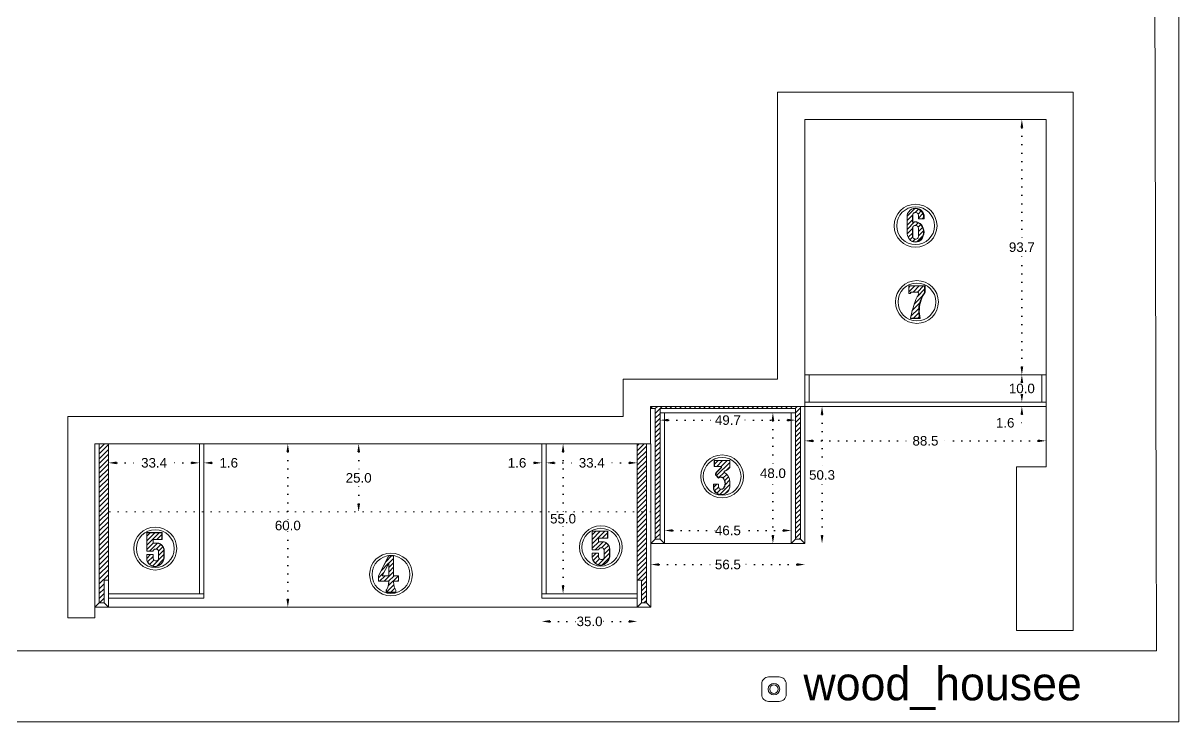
# Model space of a CAD drawing. Header units: inches. Extents: x 168 to 5693, y 62 to 1947.
# Drawn here: x 2424.9 to 2849, y 243.8 to 500.2 of the extents above; entities that cross this region are included whole.
import ezdxf

# ---------------------------------------------------------------- set-up
doc = ezdxf.new("R2010")
doc.units = ezdxf.units.IN
doc.header["$MEASUREMENT"] = 0
doc.linetypes.add('ACAD_ISO07W100', pattern=[3, 0, -3])
doc.styles.get("Standard").update_dxf_attribs({"font": 'arial.ttf'})
doc.dimstyles.get("Standard").update_dxf_attribs({"dimtxt": 3.5, "dimasz": 3, "dimexe": 0.18, "dimexo": 0.0625, "dimgap": 0.09, "dimtad": 0, "dimtih": 1, "dimtoh": 1, "dimdec": 1, "dimzin": 0, "dimdsep": 46, "dimtxsty": 'Standard', "dimcen": 0.09, "dimse1": 1, "dimse2": 1, "dimadec": 0, "dimazin": 0, "dimtfac": 1, "dimtdec": 1, "dimtofl": 0, "dimtmove": 0, "dimatfit": 3, "dimfxl": 1, "dimtolj": 1, "dimtzin": 0, "dimarcsym": 0})

# ---------------------------------------------------------------- blocks, each defined once
blk = doc.blocks.new('*D133')
at = {"color": 0, "linetype": 'ACAD_ISO07W100', "lineweight": -2, "transparency": 16777216}
for p, q in [((2700, 354.21), (2700, 336.88)), ((2700, 312.21), (2700, 333.12))]:
    blk.add_line(p, q, dxfattribs=at)
at = {"color": 0, "transparency": 16777216}
for points in [[(2699.5, 354.21), (2700.5, 354.21), (2700, 357.21)], [(2699.5, 312.21), (2700.5, 312.21), (2700, 309.21)]]:
    blk.add_solid(points, dxfattribs=at)
at = {"layer": 'Defpoints', "color": 0, "transparency": 16777216}
for p in [(2700, 357.21), (2710.13, 357.21), (2710.13, 309.21)]:
    blk.add_point(p, dxfattribs=at)
at = {"color": 0, "lineweight": 20, "transparency": 16777216, "insert": (2700, 335), "char_height": 3.5, "attachment_point": 5}
blk.add_mtext('\\A1;48.0', dxfattribs=at)
blk = doc.blocks.new('*D134')
at = {"color": 0, "linetype": 'ACAD_ISO07W100', "lineweight": -2, "transparency": 16777216}
for p, q in [((2718.03, 356.51), (2718.03, 336.24)), ((2718.03, 312.21), (2718.03, 332.48))]:
    blk.add_line(p, q, dxfattribs=at)
at = {"color": 0, "transparency": 16777216}
for points in [[(2717.53, 356.51), (2718.53, 356.51), (2718.03, 359.51)], [(2717.53, 312.21), (2718.53, 312.21), (2718.03, 309.21)]]:
    blk.add_solid(points, dxfattribs=at)
at = {"layer": 'Defpoints', "color": 0, "transparency": 16777216}
for p in [(2711.73, 359.51), (2711.73, 309.21), (2718.03, 309.21)]:
    blk.add_point(p, dxfattribs=at)
at = {"color": 0, "lineweight": 20, "transparency": 16777216, "insert": (2718.03, 334.36), "char_height": 3.5, "attachment_point": 5}
blk.add_mtext('\\A1;50.3', dxfattribs=at)
blk = doc.blocks.new('*D135')
at = {"color": 0, "linetype": 'ACAD_ISO07W100', "lineweight": -2, "transparency": 16777216}
for p, q in [((2619.83, 338.82), (2628.91, 338.82)), ((2647.23, 338.82), (2638.16, 338.82))]:
    blk.add_line(p, q, dxfattribs=at)
at = {"color": 0, "transparency": 16777216}
for points in [[(2619.83, 339.32), (2619.83, 338.32), (2616.83, 338.82)], [(2647.23, 339.32), (2647.23, 338.32), (2650.23, 338.82)]]:
    blk.add_solid(points, dxfattribs=at)
at = {"layer": 'Defpoints', "color": 0, "transparency": 16777216}
for p in [(2616.83, 345.81), (2650.23, 345.81), (2650.23, 338.82)]:
    blk.add_point(p, dxfattribs=at)
at = {"color": 0, "lineweight": 20, "transparency": 16777216, "insert": (2633.53, 338.82), "char_height": 3.5, "attachment_point": 5}
blk.add_mtext('\\A1;33.4', dxfattribs=at)
blk = doc.blocks.new('*D136')
at = {"color": 0, "linetype": 'ACAD_ISO07W100', "lineweight": -2, "transparency": 16777216}
for p, q in [((2612.23, 338.82), (2609.23, 338.82)), ((2619.83, 338.82), (2622.83, 338.82))]:
    blk.add_line(p, q, dxfattribs=at)
at = {"color": 0, "transparency": 16777216}
for points in [[(2612.23, 339.32), (2612.23, 338.32), (2615.23, 338.82)], [(2619.83, 339.32), (2619.83, 338.32), (2616.83, 338.82)]]:
    blk.add_solid(points, dxfattribs=at)
at = {"layer": 'Defpoints', "color": 0, "transparency": 16777216}
for p in [(2615.23, 345.81), (2616.83, 345.81), (2615.23, 338.82)]:
    blk.add_point(p, dxfattribs=at)
at = {"color": 0, "lineweight": 20, "transparency": 16777216, "insert": (2606.12, 338.82), "char_height": 3.5, "attachment_point": 5}
blk.add_mtext('\\A1;1.6', dxfattribs=at)
blk = doc.blocks.new('*D137')
at = {"color": 0, "linetype": 'ACAD_ISO07W100', "lineweight": -2, "transparency": 16777216}
for p, q in [((2618.23, 280.63), (2628.11, 280.63)), ((2647.23, 280.63), (2637.36, 280.63))]:
    blk.add_line(p, q, dxfattribs=at)
at = {"color": 0, "transparency": 16777216}
for points in [[(2618.23, 281.13), (2618.23, 280.13), (2615.23, 280.63)], [(2647.23, 281.13), (2647.23, 280.13), (2650.23, 280.63)]]:
    blk.add_solid(points, dxfattribs=at)
at = {"layer": 'Defpoints', "color": 0, "transparency": 16777216}
for p in [(2615.23, 289.21), (2650.23, 289.21), (2650.23, 280.63)]:
    blk.add_point(p, dxfattribs=at)
at = {"color": 0, "lineweight": 20, "transparency": 16777216, "insert": (2632.73, 280.63), "char_height": 3.5, "attachment_point": 5}
blk.add_mtext('\\A1;35.0', dxfattribs=at)
blk = doc.blocks.new('*D138')
at = {"color": 0, "linetype": 'ACAD_ISO07W100', "lineweight": -2, "transparency": 16777216}
for p, q in [((2459.23, 338.82), (2468.31, 338.82)), ((2486.63, 338.82), (2477.56, 338.82))]:
    blk.add_line(p, q, dxfattribs=at)
at = {"color": 0, "transparency": 16777216}
for points in [[(2459.23, 339.32), (2459.23, 338.32), (2456.23, 338.82)], [(2486.63, 339.32), (2486.63, 338.32), (2489.63, 338.82)]]:
    blk.add_solid(points, dxfattribs=at)
at = {"layer": 'Defpoints', "color": 0, "transparency": 16777216}
for p in [(2456.23, 345.81), (2489.63, 345.81), (2489.63, 338.82)]:
    blk.add_point(p, dxfattribs=at)
at = {"color": 0, "lineweight": 20, "transparency": 16777216, "insert": (2472.93, 338.82), "char_height": 3.5, "attachment_point": 5}
blk.add_mtext('\\A1;33.4', dxfattribs=at)
blk = doc.blocks.new('*D139')
at = {"color": 0, "linetype": 'ACAD_ISO07W100', "lineweight": -2, "transparency": 16777216}
for p, q in [((2486.63, 338.82), (2483.63, 338.82)), ((2494.23, 338.82), (2497.23, 338.82))]:
    blk.add_line(p, q, dxfattribs=at)
at = {"color": 0, "transparency": 16777216}
for points in [[(2486.63, 339.32), (2486.63, 338.32), (2489.63, 338.82)], [(2494.23, 339.32), (2494.23, 338.32), (2491.23, 338.82)]]:
    blk.add_solid(points, dxfattribs=at)
at = {"layer": 'Defpoints', "color": 0, "transparency": 16777216}
for p in [(2489.63, 345.81), (2491.23, 345.81), (2491.23, 338.82)]:
    blk.add_point(p, dxfattribs=at)
at = {"color": 0, "lineweight": 20, "transparency": 16777216, "insert": (2500.34, 338.82), "char_height": 3.5, "attachment_point": 5}
blk.add_mtext('\\A1;1.6', dxfattribs=at)
blk = doc.blocks.new('*D140')
at = {"color": 0, "linetype": 'ACAD_ISO07W100', "lineweight": -2, "transparency": 16777216}
for p, q in [((2623, 342.81), (2623, 320.19)), ((2623, 293.81), (2623, 316.44))]:
    blk.add_line(p, q, dxfattribs=at)
at = {"color": 0, "transparency": 16777216}
for points in [[(2622.5, 342.81), (2623.5, 342.81), (2623, 345.81)], [(2622.5, 293.81), (2623.5, 293.81), (2623, 290.81)]]:
    blk.add_solid(points, dxfattribs=at)
at = {"layer": 'Defpoints', "color": 0, "transparency": 16777216}
for p in [(2615.23, 345.81), (2623, 345.81), (2615.23, 290.81)]:
    blk.add_point(p, dxfattribs=at)
at = {"color": 0, "lineweight": 20, "transparency": 16777216, "insert": (2623, 318.31), "char_height": 3.5, "attachment_point": 5}
blk.add_mtext('\\A1;55.0', dxfattribs=at)
blk = doc.blocks.new('*D141')
at = {"color": 0, "linetype": 'ACAD_ISO07W100', "lineweight": -2, "transparency": 16777216}
for p, q in [((2791.35, 461.81), (2791.35, 419.84)), ((2791.35, 374.11), (2791.35, 416.08))]:
    blk.add_line(p, q, dxfattribs=at)
at = {"color": 0, "transparency": 16777216}
for points in [[(2790.85, 461.81), (2791.85, 461.81), (2791.35, 464.81)], [(2790.85, 374.11), (2791.85, 374.11), (2791.35, 371.11)]]:
    blk.add_solid(points, dxfattribs=at)
at = {"layer": 'Defpoints', "color": 0, "transparency": 16777216}
for p in [(2800.23, 464.81), (2791.35, 371.11), (2800.23, 371.11)]:
    blk.add_point(p, dxfattribs=at)
at = {"color": 0, "lineweight": 20, "transparency": 16777216, "insert": (2791.35, 417.96), "char_height": 3.5, "attachment_point": 5}
blk.add_mtext('\\A1;93.7', dxfattribs=at)
blk = doc.blocks.new('*D142')
at = {"color": 0, "linetype": 'ACAD_ISO07W100', "lineweight": -2, "transparency": 16777216}
for p, q in [((2791.35, 368.11), (2791.35, 367.99)), ((2791.35, 364.11), (2791.35, 364.24))]:
    blk.add_line(p, q, dxfattribs=at)
at = {"color": 0, "transparency": 16777216}
for points in [[(2790.85, 368.11), (2791.85, 368.11), (2791.35, 371.11)], [(2790.85, 364.11), (2791.85, 364.11), (2791.35, 361.11)]]:
    blk.add_solid(points, dxfattribs=at)
at = {"layer": 'Defpoints', "color": 0, "transparency": 16777216}
for p in [(2800.23, 371.11), (2791.35, 361.11), (2800.23, 361.11)]:
    blk.add_point(p, dxfattribs=at)
at = {"color": 0, "lineweight": 20, "transparency": 16777216, "insert": (2791.35, 366.11), "char_height": 3.5, "attachment_point": 5}
blk.add_mtext('\\A1;10.0', dxfattribs=at)
blk = doc.blocks.new('*D143')
at = {"color": 0, "linetype": 'ACAD_ISO07W100', "lineweight": -2, "transparency": 16777216}
for p, q in [((2791.35, 364.11), (2791.35, 367.11)), ((2791.35, 356.51), (2791.35, 353.51)), ((2791.35, 353.51), (2788.35, 353.51))]:
    blk.add_line(p, q, dxfattribs=at)
at = {"color": 0, "transparency": 16777216}
for points in [[(2790.85, 364.11), (2791.85, 364.11), (2791.35, 361.11)], [(2790.85, 356.51), (2791.85, 356.51), (2791.35, 359.51)]]:
    blk.add_solid(points, dxfattribs=at)
at = {"layer": 'Defpoints', "color": 0, "transparency": 16777216}
for p in [(2800.23, 361.11), (2791.35, 359.51), (2800.23, 359.51)]:
    blk.add_point(p, dxfattribs=at)
at = {"color": 0, "lineweight": 20, "transparency": 16777216, "insert": (2785.24, 353.51), "char_height": 3.5, "attachment_point": 5}
blk.add_mtext('\\A1;1.6', dxfattribs=at)
blk = doc.blocks.new('*D144')
at = {"color": 0, "linetype": 'ACAD_ISO07W100', "lineweight": -2, "transparency": 16777216}
for p, q in [((2714.73, 346.9), (2751.33, 346.9)), ((2797.23, 346.9), (2760.63, 346.9))]:
    blk.add_line(p, q, dxfattribs=at)
at = {"color": 0, "transparency": 16777216}
for points in [[(2714.73, 347.4), (2714.73, 346.4), (2711.73, 346.9)], [(2797.23, 347.4), (2797.23, 346.4), (2800.23, 346.9)]]:
    blk.add_solid(points, dxfattribs=at)
at = {"layer": 'Defpoints', "color": 0, "transparency": 16777216}
for p in [(2711.73, 359.51), (2800.23, 359.51), (2800.23, 346.9)]:
    blk.add_point(p, dxfattribs=at)
at = {"color": 0, "lineweight": 20, "transparency": 16777216, "insert": (2755.98, 346.9), "char_height": 3.5, "attachment_point": 5}
blk.add_mtext('\\A1;88.5', dxfattribs=at)
blk = doc.blocks.new('*D147')
at = {"color": 0, "linetype": 'ACAD_ISO07W100', "lineweight": -2, "transparency": 16777216}
for p, q in [((2548, 342.81), (2548, 335.19)), ((2548, 323.81), (2548, 331.44))]:
    blk.add_line(p, q, dxfattribs=at)
at = {"color": 0, "transparency": 16777216}
for points in [[(2547.5, 342.81), (2548.5, 342.81), (2548, 345.81)], [(2547.5, 323.81), (2548.5, 323.81), (2548, 320.81)]]:
    blk.add_solid(points, dxfattribs=at)
at = {"layer": 'Defpoints', "color": 0, "transparency": 16777216}
for p in [(2032.19, 345.81), (2548, 345.81), (2451.23, 320.81)]:
    blk.add_point(p, dxfattribs=at)
at = {"color": 0, "lineweight": 20, "transparency": 16777216, "insert": (2548, 333.31), "char_height": 3.5, "attachment_point": 5}
blk.add_mtext('\\A1;25.0', dxfattribs=at)
blk = doc.blocks.new('*D224')
at = {"color": 0, "linetype": 'ACAD_ISO07W100', "lineweight": -2, "transparency": 16777216}
for p, q in [((2658.23, 301.5), (2678.83, 301.5)), ((2708.73, 301.5), (2688.13, 301.5))]:
    blk.add_line(p, q, dxfattribs=at)
at = {"color": 0, "transparency": 16777216}
for points in [[(2658.23, 302), (2658.23, 301), (2655.23, 301.5)], [(2708.73, 302), (2708.73, 301), (2711.73, 301.5)]]:
    blk.add_solid(points, dxfattribs=at)
at = {"layer": 'Defpoints', "color": 0, "transparency": 16777216}
for p in [(2655.23, 309.21), (2711.73, 309.21), (2711.73, 301.5)]:
    blk.add_point(p, dxfattribs=at)
at = {"color": 0, "lineweight": 20, "transparency": 16777216, "insert": (2683.48, 301.5), "char_height": 3.5, "attachment_point": 5}
blk.add_mtext('\\A1;56.5', dxfattribs=at)
blk = doc.blocks.new('*D225')
at = {"color": 0, "linetype": 'ACAD_ISO07W100', "lineweight": -2, "transparency": 16777216}
for p, q in [((2663.23, 314), (2678.76, 314)), ((2703.73, 314), (2688.2, 314))]:
    blk.add_line(p, q, dxfattribs=at)
at = {"color": 0, "transparency": 16777216}
for points in [[(2663.23, 314.5), (2663.23, 313.5), (2660.23, 314)], [(2703.73, 314.5), (2703.73, 313.5), (2706.73, 314)]]:
    blk.add_solid(points, dxfattribs=at)
at = {"layer": 'Defpoints', "color": 0, "transparency": 16777216}
for p in [(2706.73, 314), (2660.23, 310.81), (2706.73, 310.81)]:
    blk.add_point(p, dxfattribs=at)
at = {"color": 0, "lineweight": 20, "transparency": 16777216, "insert": (2683.48, 314), "char_height": 3.5, "attachment_point": 5}
blk.add_mtext('\\A1;46.5', dxfattribs=at)
blk = doc.blocks.new('*D230')
at = {"color": 0, "linetype": 'ACAD_ISO07W100', "lineweight": -2, "transparency": 16777216}
for p, q in [((2661.63, 354.5), (2678.78, 354.5)), ((2705.33, 354.5), (2688.19, 354.5))]:
    blk.add_line(p, q, dxfattribs=at)
at = {"color": 0, "transparency": 16777216}
for points in [[(2661.63, 355), (2661.63, 354), (2658.63, 354.5)], [(2705.33, 355), (2705.33, 354), (2708.33, 354.5)]]:
    blk.add_solid(points, dxfattribs=at)
at = {"layer": 'Defpoints', "color": 0, "transparency": 16777216}
for p in [(2658.63, 357.21), (2708.33, 357.21), (2708.33, 354.5)]:
    blk.add_point(p, dxfattribs=at)
at = {"color": 0, "lineweight": 20, "transparency": 16777216, "insert": (2683.48, 354.5), "char_height": 3.5, "attachment_point": 5}
blk.add_mtext('\\A1;49.7', dxfattribs=at)
blk = doc.blocks.new('*D307')
at = {"color": 0, "linetype": 'ACAD_ISO07W100', "lineweight": -2, "transparency": 16777216}
for p, q in [((2522, 342.81), (2522, 317.69)), ((2522, 288.81), (2522, 313.94))]:
    blk.add_line(p, q, dxfattribs=at)
at = {"color": 0, "transparency": 16777216}
for points in [[(2521.5, 342.81), (2522.5, 342.81), (2522, 345.81)], [(2521.5, 288.81), (2522.5, 288.81), (2522, 285.81)]]:
    blk.add_solid(points, dxfattribs=at)
at = {"layer": 'Defpoints', "color": 0, "transparency": 16777216}
for p in [(2491.23, 345.81), (2491.23, 285.81), (2522, 285.81)]:
    blk.add_point(p, dxfattribs=at)
at = {"color": 0, "lineweight": 20, "transparency": 16777216, "insert": (2522, 315.81), "char_height": 3.5, "attachment_point": 5}
blk.add_mtext('\\A1;60.0', dxfattribs=at)

msp = doc.modelspace()

# ---------------------------------------------------------------- hatches: boundary and pattern name
at = {"lineweight": 20}
h = msp.add_hatch(dxfattribs=at)
h.set_pattern_fill('ANSI31', color=256, scale=9.218651)
h.set_pattern_definition([(45, (2092.4537, 972.002), (-0.8148213, 0.8148213), [])])
h.paths.add_polyline_path([(2754.33, 426.2), (2754.14, 426.41), (2753.92, 426.6), (2753.69, 426.78), (2753.44, 426.92), (2753.18, 427.05), (2752.91, 427.14), (2752.62, 427.21), (2752.34, 427.25), (2752.05, 427.26), (2751.85, 427.25), (2751.59, 427.21), (2751.31, 427.14), (2751.19, 427.13), (2751.19, 429.64), (2751.23, 429.9), (2751.33, 430.15), (2751.49, 430.36), (2751.71, 430.53), (2751.95, 430.63), (2752.08, 430.67), (2752.35, 430.71), (2752.62, 430.67), (2752.87, 430.57), (2753.08, 430.4), (2753.25, 430.19), (2753.35, 429.94), (2753.39, 429.67), (2753.39, 428.38), (2755.29, 428.38), (2755.29, 429.64), (2755.07, 430.32), (2754.71, 430.95), (2754.21, 431.47), (2753.61, 431.86), (2752.93, 432.11), (2752.22, 432.19), (2752.21, 432.19), (2751.49, 432.11), (2750.88, 431.89), (2750.32, 431.52), (2749.82, 430.99), (2749.45, 430.37), (2749.23, 429.67), (2749.23, 423.63), (2749.24, 423.38), (2749.26, 423.12), (2749.29, 422.86), (2749.32, 422.61), (2749.38, 422.35), (2749.44, 422.1), (2749.48, 421.95), (2749.73, 421.37), (2750.09, 420.86), (2750.55, 420.43), (2751.01, 420.16), (2751.56, 419.98), (2752.18, 419.91), (2752.8, 419.98), (2753.39, 420.17), (2753.92, 420.49), (2754.09, 420.64), (2754.33, 420.89), (2754.74, 421.48), (2755.04, 422.14), (2755.23, 422.83), (2755.29, 423.54), (2755.23, 424.26), (2755.04, 424.95), (2754.74, 425.61)])
h.paths.add_polyline_path([(2751.23, 425.18), (2751.33, 425.43), (2751.49, 425.64), (2751.71, 425.8), (2751.95, 425.9), (2752.22, 425.94), (2752.35, 425.94), (2752.62, 425.9), (2752.87, 425.8), (2753.08, 425.63), (2753.25, 425.42), (2753.35, 425.17), (2753.39, 424.9), (2753.39, 421.95), (2753.35, 421.68), (2753.25, 421.43), (2753.08, 421.21), (2752.87, 421.05), (2752.62, 420.94), (2752.35, 420.91), (2752.08, 420.94), (2751.95, 421), (2751.83, 421.05), (2751.71, 421.1), (2751.49, 421.26), (2751.33, 421.47), (2751.23, 421.72), (2751.19, 421.99), (2751.19, 424.91)], flags=16)
h = msp.add_hatch(dxfattribs=at)
h.set_pattern_fill('ANSI31', color=256, scale=9.218651)
h.set_pattern_definition([(45, (2112.5564, 944.1315), (-0.8148213, 0.8148213), [])])
h.paths.add_polyline_path([(2753.6, 396.06), (2753.73, 396.89), (2753.92, 397.7), (2754.16, 398.5), (2754.47, 399.29), (2754.82, 400.04), (2755.23, 400.78), (2755.69, 401.48), (2755.69, 403.74), (2749.82, 403.74), (2749.82, 400.98), (2750.34, 400.98), (2750.35, 401.06), (2750.39, 401.19), (2750.47, 401.3), (2750.57, 401.39), (2750.69, 401.45), (2750.73, 401.46), (2750.66, 401.44), (2750.6, 401.41), (2750.54, 401.37), (2750.49, 401.32), (2750.45, 401.27), (2750.41, 401.22), (2750.38, 401.15), (2750.36, 401.09), (2750.34, 401.02), (2750.34, 400.98), (2750.52, 400.98), (2750.53, 401.09), (2750.57, 401.22), (2750.65, 401.33), (2750.76, 401.43), (2750.88, 401.49), (2750.98, 401.51), (2751.05, 401.51), (2753.02, 401.51), (2753.15, 401.49), (2753.27, 401.42), (2753.37, 401.33), (2753.45, 401.22), (2753.49, 401.09), (2753.5, 400.98), (2753.15, 400.26), (2752.82, 399.53), (2752.5, 398.79), (2752.21, 398.04), (2751.93, 397.28), (2751.68, 396.52), (2751.44, 395.75), (2751.22, 394.98), (2751.01, 394.2), (2750.83, 393.42), (2750.67, 392.63), (2750.53, 391.9), (2753.82, 391.9), (2753.66, 392.72), (2753.56, 393.55), (2753.51, 394.39), (2753.52, 395.23)])
h = msp.add_hatch(dxfattribs=at)
h.set_pattern_fill('ANSI31', color=256, scale=10)
h.paths.add_polyline_path([(2658.63, 358.81), (2708.33, 358.81), (2708.33, 310.81), (2710.13, 310.81), (2710.13, 359.51), (2655.03, 359.51), (2655.03, 358.81), (2656.83, 358.81), (2656.83, 310.81), (2658.63, 310.81)])
h = msp.add_hatch(dxfattribs=at)
h.set_pattern_fill('ANSI31', color=256, scale=10)
h.paths.add_polyline_path([(2452.83, 345.81), (2456.23, 345.81), (2456.23, 295.81), (2454.63, 295.81), (2454.63, 287.41), (2452.83, 287.41)])
h = msp.add_hatch(dxfattribs=at)
h.set_pattern_fill('ANSI31', color=256, scale=10)
h.paths.add_polyline_path([(2653.63, 345.81), (2650.23, 345.81), (2650.23, 295.81), (2651.83, 295.81), (2651.83, 287.41), (2653.63, 287.41)])
h = msp.add_hatch(dxfattribs=at)
h.set_pattern_fill('ANSI31', color=256, scale=9.218651)
h.set_pattern_definition([(45, (1969.6061, 879.2605), (-0.8148213, 0.8148213), [])])
h.paths.add_polyline_path([(2684.16, 339.64), (2678.6, 339.64), (2678.6, 337.48), (2681.02, 337.48), (2681.15, 337.45), (2681.15, 337.08), (2679.44, 335.35), (2679.33, 335.22), (2679.28, 335.16), (2679.24, 335.09), (2679.21, 335.01), (2679.17, 334.94), (2679.15, 334.86), (2679.13, 334.78), (2679.11, 334.7), (2679.1, 334.54), (2679.1, 334.46), (2680.11, 333.28), (2680.14, 333.31), (2680.27, 333.4), (2680.4, 333.48), (2680.55, 333.53), (2680.7, 333.56), (2680.86, 333.57), (2680.99, 333.57), (2681.14, 333.56), (2681.29, 333.53), (2681.44, 333.48), (2681.58, 333.41), (2681.7, 333.32), (2681.81, 333.21), (2682, 332.98), (2682.16, 332.73), (2682.3, 332.46), (2682.41, 332.19), (2682.48, 331.9), (2682.53, 331.61), (2682.55, 331.31), (2682.53, 331.01), (2682.49, 330.72), (2682.41, 330.43), (2682.31, 330.15), (2682.17, 329.89), (2682.08, 329.69), (2681.95, 329.52), (2681.78, 329.37), (2681.59, 329.27), (2681.46, 329.22), (2681.25, 329.16), (2681.03, 329.14), (2680.81, 329.16), (2680.6, 329.22), (2680.41, 329.33), (2680.24, 329.48), (2680.11, 329.65), (2680.01, 329.85), (2680.01, 330.96), (2678.33, 330.96), (2678.33, 329.16), (2678.45, 328.88), (2678.6, 328.61), (2678.77, 328.36), (2678.97, 328.13), (2679.19, 327.92), (2679.44, 327.73), (2679.7, 327.57), (2679.97, 327.44), (2680.26, 327.34), (2680.56, 327.27), (2680.86, 327.23), (2681.16, 327.22), (2681.53, 327.25), (2681.89, 327.32), (2682.24, 327.43), (2682.5, 327.55), (2682.78, 327.72), (2683.08, 327.94), (2683.35, 328.2), (2683.58, 328.49), (2683.78, 328.8), (2683.95, 329.14), (2684.07, 329.49), (2684.16, 329.85), (2684.16, 331.74), (2684.14, 332.1), (2684.1, 332.46), (2684.02, 332.81), (2683.91, 333.16), (2683.78, 333.5), (2683.61, 333.82), (2683.42, 334.13), (2683.2, 334.42), (2682.96, 334.69), (2682.7, 334.94), (2682.41, 335.16), (2682.11, 335.37), (2682.11, 335.73), (2682.31, 335.8), (2682.5, 335.88), (2682.69, 335.96), (2682.88, 336.06), (2683.06, 336.16), (2683.24, 336.27), (2683.41, 336.39), (2683.57, 336.52), (2683.73, 336.66), (2683.88, 336.8), (2684.02, 336.96), (2684.16, 337.12)])
h = msp.add_hatch(dxfattribs=at)
h.set_pattern_fill('ANSI31', color=256, scale=9.218651)
h.set_pattern_definition([(45, (1795.3779, 852.7627), (-0.8148213, 0.8148213), [])])
h.paths.add_polyline_path([(2475.92, 308.37), (2475.69, 308.62), (2475.43, 308.85), (2475.14, 309.04), (2474.83, 309.19), (2474.56, 309.28), (2474.25, 309.35), (2473.88, 309.37), (2472.53, 309.37), (2472.53, 310.68), (2475.81, 310.68), (2475.81, 313.2), (2470.21, 313.2), (2470.21, 306.45), (2472.53, 306.45), (2472.62, 306.65), (2472.75, 306.83), (2472.91, 306.98), (2473.1, 307.09), (2473.31, 307.16), (2473.55, 307.18), (2473.8, 307.16), (2474.01, 307.09), (2474.2, 306.98), (2474.37, 306.83), (2474.5, 306.65), (2474.59, 306.44), (2474.59, 303.86), (2474.55, 303.6), (2474.45, 303.36), (2474.29, 303.15), (2474.08, 302.99), (2473.84, 302.88), (2473.58, 302.85), (2473.31, 302.88), (2473.07, 302.99), (2472.84, 303.16), (2472.66, 303.39), (2472.56, 303.64), (2472.53, 303.9), (2472.53, 305.15), (2470.21, 305.15), (2470.21, 303.86), (2470.24, 303.45), (2470.32, 303.04), (2470.44, 302.69), (2470.63, 302.32), (2470.87, 301.97), (2471.14, 301.67), (2471.46, 301.4), (2471.81, 301.18), (2472.18, 301), (2472.58, 300.88), (2472.99, 300.81), (2473.4, 300.79), (2473.79, 300.87), (2474.16, 300.99), (2474.53, 301.14), (2474.87, 301.33), (2475.19, 301.56), (2475.48, 301.82), (2475.75, 302.12), (2475.98, 302.43), (2476.18, 302.78), (2476.34, 303.13), (2476.46, 303.51), (2476.54, 303.9), (2476.54, 306.45), (2476.54, 306.79), (2476.5, 307.14), (2476.41, 307.47), (2476.29, 307.79), (2476.12, 308.09)])
h = msp.add_hatch(dxfattribs=at)
h.set_pattern_fill('ANSI31', color=256, scale=9.218651)
h.set_pattern_definition([(45, (1958.8779, 853.2627), (-0.8148213, 0.8148213), [])])
h.paths.add_polyline_path([(2639.42, 308.87), (2639.19, 309.12), (2638.93, 309.35), (2638.64, 309.54), (2638.33, 309.69), (2638.06, 309.78), (2637.75, 309.85), (2637.38, 309.87), (2636.03, 309.87), (2636.03, 311.18), (2639.31, 311.18), (2639.31, 313.7), (2633.71, 313.7), (2633.71, 306.95), (2636.03, 306.95), (2636.12, 307.15), (2636.25, 307.33), (2636.41, 307.48), (2636.6, 307.59), (2636.81, 307.66), (2637.05, 307.68), (2637.3, 307.66), (2637.51, 307.59), (2637.7, 307.48), (2637.87, 307.33), (2638, 307.15), (2638.09, 306.94), (2638.09, 304.36), (2638.05, 304.1), (2637.95, 303.86), (2637.79, 303.65), (2637.58, 303.49), (2637.34, 303.38), (2637.08, 303.35), (2636.81, 303.38), (2636.57, 303.49), (2636.34, 303.66), (2636.16, 303.89), (2636.06, 304.14), (2636.03, 304.4), (2636.03, 305.65), (2633.71, 305.65), (2633.71, 304.36), (2633.74, 303.95), (2633.82, 303.54), (2633.94, 303.19), (2634.13, 302.82), (2634.37, 302.47), (2634.64, 302.17), (2634.96, 301.9), (2635.31, 301.68), (2635.68, 301.5), (2636.08, 301.38), (2636.49, 301.31), (2636.9, 301.29), (2637.29, 301.37), (2637.66, 301.49), (2638.03, 301.64), (2638.37, 301.83), (2638.69, 302.06), (2638.98, 302.32), (2639.25, 302.62), (2639.48, 302.93), (2639.68, 303.28), (2639.84, 303.63), (2639.96, 304.01), (2640.04, 304.4), (2640.04, 306.95), (2640.04, 307.29), (2640, 307.64), (2639.91, 307.97), (2639.79, 308.29), (2639.62, 308.59)])
h = msp.add_hatch(dxfattribs=at)
h.set_pattern_fill('ANSI31', color=256, scale=9.218651)
h.set_pattern_definition([(45, (1865.1397, 843.373), (-0.8148213, 0.8148213), [])])
h.paths.add_polyline_path([(2560.8, 304.7), (2559.06, 304.7), (2555.32, 297.42), (2555.32, 295.38), (2559.06, 295.38), (2559.06, 295.08), (2559.05, 294.81), (2559.03, 294.55), (2559, 294.29), (2558.96, 294.04), (2558.9, 293.78), (2558.83, 293.53), (2558.75, 293.28), (2558.66, 293.03), (2558.55, 292.8), (2558.44, 292.56), (2558.31, 292.33), (2558.17, 292.11), (2558.17, 291.32), (2561.59, 291.32), (2561.59, 292.05), (2561.47, 292.31), (2561.36, 292.57), (2561.25, 292.84), (2561.16, 293.11), (2561.08, 293.38), (2561, 293.66), (2560.94, 293.93), (2560.89, 294.22), (2560.85, 294.5), (2560.82, 294.78), (2560.81, 295.07), (2560.8, 295.38), (2562.59, 295.38), (2562.59, 297.42), (2560.8, 297.42)])
h.paths.add_polyline_path([(2559.01, 301.99), (2559.06, 301.95), (2559.06, 297.42), (2559.01, 297.42), (2556.63, 297.42)], flags=16)

# ---------------------------------------------------------------- linework, layer by layer
for p, q in [((2810.23, 474.81), (2701.73, 474.81)), ((2701.73, 474.81), (2701.73, 369.51)), ((2810.23, 277.31), (2810.23, 474.81)), ((2800.23, 464.81), (2711.73, 464.81)), ((2711.73, 464.81), (2711.73, 359.51)), ((2800.23, 337.31), (2800.23, 464.81)), ((2752.08, 430.67), (2752.35, 430.71)), ((2750.53, 391.9), (2753.82, 391.9)), ((2701.73, 369.51), (2645.03, 369.51)), ((2645.03, 369.51), (2645.03, 355.81)), ((2711.73, 371.11), (2800.23, 371.11)), ((2713.33, 371.11), (2713.33, 361.11)), ((2798.63, 361.11), (2798.63, 371.11)), ((2711.73, 361.11), (2800.23, 361.11)), ((2711.73, 359.51), (2655.03, 359.51)), ((2655.03, 359.51), (2655.03, 345.81)), ((2655.03, 358.81), (2656.83, 358.81)), ((2656.83, 358.81), (2656.83, 310.81)), ((2658.63, 310.81), (2658.63, 358.81)), ((2658.63, 358.81), (2708.33, 358.81)), ((2658.63, 357.21), (2708.33, 357.21)), ((2660.23, 309.21), (2660.23, 357.21)), ((2706.73, 357.21), (2706.73, 309.21)), ((2708.33, 358.81), (2708.33, 310.81)), ((2710.13, 359.51), (2710.13, 310.81)), ((2711.73, 359.51), (2800.23, 359.51)), ((2711.73, 359.51), (2711.73, 309.21)), ((2645.03, 355.81), (2441.23, 355.81)), ((2441.23, 355.81), (2441.23, 281.91)), ((2655.03, 345.81), (2451.23, 345.81)), ((2451.23, 345.81), (2451.23, 281.91)), ((2451.23, 345.81), (2451.23, 285.81)), ((2451.43, 345.81), (2451.23, 345.81)), ((2452.83, 345.81), (2452.83, 287.41)), ((2456.23, 345.81), (2456.23, 285.81)), ((2456.23, 345.81), (2456.23, 285.81)), ((2489.63, 345.81), (2489.63, 290.81)), ((2491.23, 345.81), (2491.23, 289.21)), ((2615.23, 345.81), (2615.23, 289.21)), ((2616.83, 345.81), (2616.83, 290.81)), ((2650.23, 345.81), (2650.23, 285.81)), ((2653.63, 345.81), (2653.63, 287.41)), ((2655.03, 345.81), (2655.23, 345.81)), ((2655.23, 345.81), (2655.23, 285.81)), ((2678.44, 339.7), (2678.44, 337.48)), ((2678.6, 339.64), (2678.6, 337.48)), ((2678.44, 337.48), (2678.6, 337.48)), ((2678.6, 337.48), (2681.02, 337.48)), ((2681.02, 337.48), (2681.15, 337.45)), ((2681.15, 337.45), (2681.15, 337.08)), ((2789.43, 337.31), (2800.23, 337.31)), ((2789.43, 337.31), (2789.43, 277.31)), ((2681.46, 329.22), (2681.25, 329.16)), ((2472.56, 310.68), (2472.56, 309.39)), ((2475.81, 313.2), (2475.81, 310.68)), ((2636.06, 311.18), (2636.06, 309.89)), ((2639.31, 313.7), (2639.31, 311.18)), ((2656.83, 310.81), (2655.23, 309.21)), ((2658.63, 310.81), (2656.83, 310.81)), ((2658.63, 310.81), (2660.23, 309.21)), ((2708.33, 310.81), (2706.73, 309.21)), ((2710.13, 310.81), (2708.33, 310.81)), ((2710.13, 310.81), (2711.73, 309.21)), ((2470.21, 306.45), (2472.53, 306.45)), ((2473.58, 307.18), (2473.8, 307.16)), ((2473.8, 307.16), (2474.01, 307.09)), ((2474.01, 307.09), (2474.2, 306.98)), ((2474.2, 306.98), (2474.37, 306.83)), ((2474.37, 306.83), (2474.5, 306.65)), ((2474.5, 306.65), (2474.59, 306.44)), ((2474.59, 306.44), (2474.59, 303.86)), ((2633.71, 306.95), (2636.03, 306.95)), ((2637.08, 307.68), (2637.3, 307.66)), ((2637.3, 307.66), (2637.51, 307.59)), ((2637.51, 307.59), (2637.7, 307.48)), ((2637.7, 307.48), (2637.87, 307.33)), ((2637.87, 307.33), (2638, 307.15)), ((2638, 307.15), (2638.09, 306.94)), ((2638.09, 306.94), (2638.09, 304.36)), ((2711.73, 309.21), (2655.23, 309.21)), ((2473.07, 302.99), (2472.86, 303.15)), ((2473.31, 302.88), (2473.07, 302.99)), ((2473.58, 302.85), (2473.31, 302.88)), ((2473.84, 302.88), (2473.58, 302.85)), ((2474.08, 302.99), (2473.84, 302.88)), ((2474.29, 303.15), (2474.08, 302.99)), ((2474.45, 303.36), (2474.29, 303.15)), ((2474.55, 303.6), (2474.45, 303.36)), ((2474.59, 303.86), (2474.55, 303.6)), ((2559.01, 297.42), (2559.01, 301.99)), ((2559.06, 304.7), (2560.8, 304.7)), ((2636.57, 303.49), (2636.36, 303.65)), ((2636.81, 303.38), (2636.57, 303.49)), ((2637.08, 303.35), (2636.81, 303.38)), ((2637.34, 303.38), (2637.08, 303.35)), ((2637.58, 303.49), (2637.34, 303.38)), ((2637.79, 303.65), (2637.58, 303.49)), ((2637.95, 303.86), (2637.79, 303.65)), ((2638.05, 304.1), (2637.95, 303.86)), ((2638.09, 304.36), (2638.05, 304.1)), ((2454.63, 295.81), (2454.63, 287.41)), ((2456.23, 295.81), (2454.63, 295.81)), ((2456.23, 285.81), (2456.23, 295.81)), ((2650.23, 285.81), (2650.23, 295.81)), ((2650.23, 295.81), (2651.83, 295.81)), ((2651.83, 295.81), (2651.83, 287.41)), ((2456.23, 290.81), (2491.23, 290.81)), ((2456.23, 289.21), (2491.23, 289.21)), ((2650.23, 290.81), (2615.23, 290.81)), ((2650.23, 289.21), (2615.23, 289.21)), ((2452.83, 287.41), (2451.23, 285.81)), ((2655.23, 285.81), (2451.23, 285.81)), ((2452.83, 287.41), (2454.63, 287.41)), ((2454.63, 287.41), (2456.23, 285.81)), ((2651.83, 287.41), (2650.23, 285.81)), ((2653.63, 287.41), (2651.83, 287.41)), ((2653.63, 287.41), (2655.23, 285.81)), ((2451.23, 281.91), (2441.23, 281.91)), ((2789.43, 277.31), (2810.23, 277.31))]:
    msp.add_line(p, q, dxfattribs=at)
at = {"color": 30, "linetype": 'ACAD_ISO07W100', "lineweight": 20, "true_color": 0xf26722}
msp.add_line((2655.03, 320.81), (2451.23, 320.81), dxfattribs=at)
at = {"lineweight": 20}
for points in [[(2000.76, 243.76), (2848.97, 243.76), (2848.97, 843.51), (2000.76, 843.51)], [(2008.71, 269.88), (2840.79, 269.88), (2839.44, 810.83), (2007.37, 810.83)], [(2751.31, 429.67), (2751.35, 429.94), (2751.45, 430.19), (2751.62, 430.4), (2751.83, 430.57), (2752.08, 430.67), (2751.95, 430.63), (2751.71, 430.53), (2751.49, 430.36), (2751.33, 430.15), (2751.23, 429.9), (2751.19, 429.64)], [(2753.08, 421.21), (2752.87, 421.05), (2752.62, 420.94), (2752.35, 420.91), (2752.08, 420.94), (2751.95, 421), (2751.83, 421.05), (2751.71, 421.1), (2751.49, 421.26), (2751.33, 421.47), (2751.23, 421.72), (2751.19, 421.99), (2751.19, 424.91), (2751.23, 425.18), (2751.33, 425.43), (2751.49, 425.64), (2751.71, 425.8), (2751.95, 425.9), (2752.22, 425.94), (2752.35, 425.94), (2752.62, 425.9), (2752.87, 425.8), (2753.08, 425.63), (2753.25, 425.42), (2753.35, 425.17), (2753.39, 424.9), (2753.39, 421.95), (2753.35, 421.68), (2753.25, 421.43)], [(2678.6, 339.64), (2684.16, 339.64), (2684.16, 339.7), (2678.44, 339.7)], [(2681.14, 333.56), (2680.99, 333.57), (2680.86, 333.57), (2681.01, 333.56), (2681.16, 333.53), (2681.31, 333.48), (2681.45, 333.4), (2681.57, 333.31), (2681.69, 333.2), (2681.88, 332.97), (2682.04, 332.72), (2682.18, 332.45), (2682.29, 332.17), (2682.36, 331.88), (2682.41, 331.59), (2682.43, 331.29), (2682.41, 330.99), (2682.37, 330.69), (2682.29, 330.4), (2682.19, 330.12), (2682.05, 329.85), (2681.96, 329.65), (2681.82, 329.48), (2681.65, 329.33), (2681.46, 329.22), (2681.59, 329.27), (2681.78, 329.37), (2681.95, 329.52), (2682.08, 329.69), (2682.17, 329.89), (2682.31, 330.15), (2682.41, 330.43), (2682.49, 330.72), (2682.53, 331.01), (2682.55, 331.31), (2682.53, 331.61), (2682.48, 331.9), (2682.41, 332.19), (2682.3, 332.46), (2682.16, 332.73), (2682, 332.98), (2681.81, 333.21), (2681.7, 333.32), (2681.58, 333.41), (2681.44, 333.48), (2681.29, 333.53)], [(2472.56, 306.44), (2472.65, 306.65), (2472.78, 306.83), (2472.95, 306.98), (2473.14, 307.09), (2473.35, 307.16), (2473.58, 307.18), (2473.53, 307.18), (2473.31, 307.16), (2473.1, 307.09), (2472.91, 306.98), (2472.75, 306.83), (2472.62, 306.65), (2472.53, 306.45)], [(2636.06, 306.94), (2636.15, 307.15), (2636.28, 307.33), (2636.45, 307.48), (2636.64, 307.59), (2636.85, 307.66), (2637.08, 307.68), (2637.03, 307.68), (2636.81, 307.66), (2636.6, 307.59), (2636.41, 307.48), (2636.25, 307.33), (2636.12, 307.15), (2636.03, 306.95)], [(2556.63, 297.42), (2559.01, 301.99), (2559.06, 301.95), (2559.06, 297.42), (2559.01, 297.42)]]:
    msp.add_lwpolyline(points, close=True, dxfattribs=at)
for points in [[(2749.38, 422.35), (2749.32, 422.61), (2749.29, 422.86), (2749.26, 423.12), (2749.24, 423.38), (2749.23, 423.63), (2749.23, 429.67), (2749.45, 430.37), (2749.82, 430.99), (2750.32, 431.52), (2750.88, 431.89), (2750.93, 431.92), (2751.62, 432.17), (2752.34, 432.25), (2752.35, 432.25), (2753.06, 432.17), (2753.75, 431.92), (2754.36, 431.52)], [(2750.88, 431.89), (2751.49, 432.11), (2752.21, 432.19), (2752.22, 432.19), (2752.93, 432.11), (2753.61, 431.86), (2754.21, 431.47), (2754.71, 430.95), (2755.07, 430.32), (2755.29, 429.64), (2755.29, 428.38)], [(2751.31, 427.14), (2751.19, 427.13), (2751.19, 429.64)], [(2754.23, 420.59), (2754.48, 420.84), (2754.9, 421.44), (2755.2, 422.1), (2755.38, 422.8), (2755.45, 423.52), (2755.38, 424.24), (2755.2, 424.94), (2754.9, 425.6), (2754.48, 426.2), (2754.29, 426.41), (2754.07, 426.61), (2753.83, 426.78), (2753.58, 426.93), (2753.32, 427.05), (2753.04, 427.15), (2752.76, 427.22), (2752.47, 427.26), (2752.18, 427.27), (2751.88, 427.26), (2751.85, 427.25), (2751.59, 427.21), (2751.31, 427.14), (2751.31, 429.67)], [(2752.35, 430.71), (2752.62, 430.67), (2752.87, 430.57), (2753.08, 430.4), (2753.25, 430.19), (2753.35, 429.94), (2753.39, 429.67), (2753.39, 428.38), (2755.29, 428.38), (2755.45, 428.38), (2755.45, 429.67), (2755.23, 430.37), (2754.86, 430.99), (2754.36, 431.52)], [(2751.01, 420.16), (2751.56, 419.98), (2752.18, 419.91), (2752.8, 419.98), (2753.39, 420.17), (2753.92, 420.49), (2754.09, 420.64), (2754.33, 420.89), (2754.74, 421.48), (2755.04, 422.14), (2755.23, 422.83), (2755.29, 423.54), (2755.23, 424.26), (2755.04, 424.95), (2754.74, 425.61), (2754.33, 426.2), (2754.14, 426.41), (2753.92, 426.6), (2753.69, 426.78), (2753.44, 426.92), (2753.18, 427.05), (2752.91, 427.14), (2752.62, 427.21), (2752.34, 427.25), (2752.05, 427.26), (2751.85, 427.25)], [(2751.83, 421.05), (2751.62, 421.21), (2751.45, 421.43), (2751.35, 421.68), (2751.31, 421.95), (2751.31, 424.9), (2751.35, 425.17), (2751.45, 425.42), (2751.62, 425.63), (2751.83, 425.8), (2752.08, 425.9), (2752.35, 425.94)], [(2754.23, 420.59), (2754.07, 420.43), (2753.53, 420.11), (2752.93, 419.91), (2752.31, 419.85), (2751.68, 419.91), (2751.09, 420.11), (2751.01, 420.16), (2750.55, 420.43), (2750.09, 420.86), (2749.73, 421.37), (2749.48, 421.95), (2749.44, 422.1), (2749.38, 422.35)], [(2755.93, 403.8), (2755.69, 403.74), (2749.82, 403.74)], [(2755.69, 403.74), (2755.69, 401.48), (2755.23, 400.78), (2754.82, 400.04), (2754.47, 399.29), (2754.16, 398.5), (2753.92, 397.7), (2753.73, 396.89), (2753.6, 396.06), (2753.52, 395.23), (2753.51, 394.39), (2753.56, 393.55), (2753.66, 392.72), (2753.82, 391.9), (2754.04, 391.84), (2753.87, 392.67), (2753.77, 393.51), (2753.73, 394.35), (2753.74, 395.2), (2753.81, 396.04), (2753.95, 396.88), (2754.14, 397.7), (2754.39, 398.51), (2754.69, 399.3), (2755.05, 400.06), (2755.46, 400.8), (2755.93, 401.51), (2755.93, 403.8), (2749.82, 403.8), (2749.82, 403.74), (2749.82, 400.98), (2750.34, 400.98), (2750.52, 400.98), (2750.53, 401.05), (2750.54, 401.12), (2750.56, 401.19), (2750.59, 401.25), (2750.63, 401.3), (2750.68, 401.36), (2750.73, 401.4), (2750.79, 401.44), (2750.85, 401.47), (2750.91, 401.49), (2750.98, 401.51), (2751.05, 401.51), (2752.98, 401.51), (2753.05, 401.51), (2753.11, 401.49), (2753.18, 401.47), (2753.24, 401.44), (2753.3, 401.4), (2753.35, 401.36), (2753.39, 401.3), (2753.43, 401.25), (2753.46, 401.18), (2753.48, 401.12), (2753.49, 401.05), (2753.5, 400.98), (2753.15, 400.26), (2752.82, 399.53), (2752.5, 398.79), (2752.21, 398.04), (2751.93, 397.28), (2751.68, 396.52), (2751.44, 395.75), (2751.22, 394.98), (2751.01, 394.2), (2750.83, 393.42), (2750.67, 392.63), (2750.53, 391.9), (2750.52, 391.84), (2754.04, 391.84)], [(2750.79, 401.47), (2750.73, 401.46), (2750.66, 401.44), (2750.6, 401.41), (2750.54, 401.37), (2750.49, 401.32), (2750.45, 401.27), (2750.41, 401.22), (2750.38, 401.15), (2750.36, 401.09), (2750.34, 401.02), (2750.34, 400.98)], [(2683.08, 327.94), (2683.35, 328.2), (2683.58, 328.49), (2683.78, 328.8), (2683.95, 329.14), (2684.07, 329.49), (2684.16, 329.85), (2684.16, 331.74), (2684.14, 332.1), (2684.1, 332.46), (2684.02, 332.81), (2683.91, 333.16), (2683.78, 333.5), (2683.61, 333.82), (2683.42, 334.13), (2683.2, 334.42), (2682.96, 334.69), (2682.7, 334.94), (2682.41, 335.16), (2682.11, 335.37), (2682.11, 335.73), (2682.31, 335.8), (2682.5, 335.88), (2682.69, 335.96), (2682.88, 336.06), (2683.06, 336.16), (2683.24, 336.27), (2683.41, 336.39), (2683.57, 336.52), (2683.73, 336.66), (2683.88, 336.8), (2684.02, 336.96), (2684.16, 337.12), (2684.16, 339.64)], [(2681.02, 337.12), (2679.29, 335.37), (2679.18, 335.24), (2679.13, 335.17), (2679.09, 335.1), (2679.05, 335.03), (2679.02, 334.95), (2679, 334.87), (2678.97, 334.79), (2678.96, 334.71), (2678.94, 334.55), (2678.95, 334.46), (2680.03, 333.2), (2680.11, 333.28), (2680.14, 333.31), (2680.27, 333.4), (2680.4, 333.48), (2680.55, 333.53), (2680.7, 333.56), (2680.86, 333.57)], [(2681.02, 337.48), (2681.02, 337.12), (2681.15, 337.08), (2679.44, 335.35), (2679.33, 335.22), (2679.28, 335.16), (2679.24, 335.09), (2679.21, 335.01), (2679.17, 334.94), (2679.15, 334.86), (2679.13, 334.78), (2679.11, 334.7), (2679.1, 334.54), (2679.1, 334.46), (2680.11, 333.28)], [(2681.25, 329.16), (2681.03, 329.14), (2680.81, 329.16), (2680.6, 329.22), (2680.41, 329.33), (2680.24, 329.48), (2680.11, 329.65), (2680.01, 329.85), (2680.01, 330.96), (2678.33, 330.96), (2678.17, 330.96), (2678.17, 329.11), (2678.29, 328.83), (2678.44, 328.56), (2678.62, 328.31), (2678.82, 328.07), (2679.04, 327.86), (2679.29, 327.68), (2679.55, 327.52), (2679.83, 327.38), (2680.12, 327.28), (2680.42, 327.21), (2680.72, 327.16), (2681.03, 327.15), (2681.4, 327.18), (2681.77, 327.26), (2682.12, 327.37), (2682.46, 327.52), (2682.5, 327.55), (2682.78, 327.72), (2683.08, 327.94)], [(2678.33, 330.96), (2678.33, 329.16), (2678.45, 328.88), (2678.6, 328.61), (2678.77, 328.36), (2678.97, 328.13), (2679.19, 327.92), (2679.44, 327.73), (2679.7, 327.57), (2679.97, 327.44), (2680.26, 327.34), (2680.56, 327.27), (2680.86, 327.23), (2681.16, 327.22), (2681.53, 327.25), (2681.89, 327.32), (2682.24, 327.43), (2682.5, 327.55)], [(2475.88, 313.26), (2470.21, 313.26), (2470.21, 313.2)], [(2472.56, 306.44), (2470.21, 306.44), (2470.21, 306.45), (2470.21, 313.2), (2475.81, 313.2), (2475.88, 313.26), (2475.88, 310.68), (2475.81, 310.68), (2472.56, 310.68), (2472.53, 310.65), (2472.53, 309.37), (2472.56, 309.39), (2473.93, 309.39), (2474.3, 309.37), (2474.62, 309.3), (2474.89, 309.21), (2475.2, 309.05), (2475.49, 308.86), (2475.76, 308.64), (2475.99, 308.38), (2476.19, 308.1)], [(2639.38, 313.76), (2633.71, 313.76), (2633.71, 313.7)], [(2636.06, 306.94), (2633.71, 306.94), (2633.71, 306.95), (2633.71, 313.7), (2639.31, 313.7), (2639.38, 313.76), (2639.38, 311.18), (2639.31, 311.18), (2636.06, 311.18), (2636.03, 311.15), (2636.03, 309.87), (2636.06, 309.89), (2637.43, 309.89), (2637.8, 309.87), (2638.12, 309.8), (2638.39, 309.71), (2638.7, 309.55), (2638.99, 309.36), (2639.26, 309.14), (2639.49, 308.88), (2639.69, 308.6)], [(2636.03, 309.87), (2637.38, 309.87), (2637.75, 309.85), (2638.06, 309.78), (2638.33, 309.69), (2638.64, 309.54), (2638.93, 309.35), (2639.19, 309.12), (2639.42, 308.87), (2639.62, 308.59), (2639.79, 308.29), (2639.91, 307.97), (2640, 307.64), (2640.04, 307.29), (2640.04, 306.95), (2640.04, 304.4), (2639.96, 304.01), (2639.84, 303.63), (2639.68, 303.28), (2639.48, 302.93), (2639.25, 302.62), (2638.98, 302.32), (2638.69, 302.06), (2638.37, 301.83), (2638.03, 301.64), (2637.66, 301.49), (2637.29, 301.37), (2636.9, 301.29), (2636.49, 301.31), (2636.08, 301.38), (2635.68, 301.5), (2635.31, 301.68), (2634.96, 301.9), (2634.64, 302.17), (2634.37, 302.47), (2634.13, 302.82), (2633.94, 303.19)], [(2470.32, 303.04), (2470.44, 302.69), (2470.46, 302.64), (2470.65, 302.27), (2470.88, 301.92), (2471.16, 301.61), (2471.48, 301.34), (2471.84, 301.12), (2472.22, 300.94), (2472.61, 300.81), (2473.03, 300.74), (2473.44, 300.73), (2473.84, 300.81), (2474.22, 300.92), (2474.58, 301.08), (2474.93, 301.28), (2475.25, 301.51), (2475.55, 301.77), (2475.82, 302.07), (2476.05, 302.39), (2476.25, 302.73), (2476.41, 303.1), (2476.54, 303.47), (2476.62, 303.86), (2476.62, 306.44), (2476.62, 306.79), (2476.57, 307.14), (2476.49, 307.47), (2476.36, 307.8), (2476.19, 308.1)], [(2472.53, 309.37), (2473.88, 309.37), (2474.25, 309.35), (2474.56, 309.28), (2474.83, 309.19), (2475.14, 309.04), (2475.43, 308.85), (2475.69, 308.62), (2475.92, 308.37), (2476.12, 308.09), (2476.29, 307.79), (2476.41, 307.47), (2476.5, 307.14), (2476.54, 306.79), (2476.54, 306.45), (2476.54, 303.9), (2476.46, 303.51), (2476.34, 303.13), (2476.18, 302.78), (2475.98, 302.43), (2475.75, 302.12), (2475.48, 301.82), (2475.19, 301.56), (2474.87, 301.33), (2474.53, 301.14), (2474.16, 300.99), (2473.79, 300.87), (2473.4, 300.79), (2472.99, 300.81), (2472.58, 300.88), (2472.18, 301), (2471.81, 301.18), (2471.46, 301.4), (2471.14, 301.67), (2470.87, 301.97), (2470.63, 302.32), (2470.44, 302.69)], [(2636.2, 303.86), (2636.1, 304.1), (2636.06, 304.36), (2636.06, 305.65), (2636.03, 305.65), (2633.71, 305.65), (2633.71, 304.36), (2633.74, 303.95), (2633.82, 303.54)], [(2633.82, 303.54), (2633.94, 303.19), (2633.96, 303.14), (2634.15, 302.77), (2634.38, 302.42), (2634.66, 302.11), (2634.98, 301.84), (2635.34, 301.62), (2635.72, 301.44), (2636.11, 301.31), (2636.53, 301.24), (2636.94, 301.23), (2637.34, 301.31), (2637.72, 301.42), (2638.08, 301.58), (2638.43, 301.78), (2638.75, 302.01), (2639.05, 302.27), (2639.32, 302.57), (2639.55, 302.89), (2639.75, 303.23), (2639.91, 303.6), (2640.04, 303.97), (2640.12, 304.36), (2640.12, 306.94), (2640.12, 307.29), (2640.07, 307.64), (2639.99, 307.97), (2639.86, 308.3), (2639.69, 308.6)], [(2636.2, 303.86), (2636.36, 303.65), (2636.32, 303.69), (2636.16, 303.89), (2636.06, 304.14), (2636.03, 304.4), (2636.03, 305.65)], [(2472.7, 303.36), (2472.6, 303.6), (2472.56, 303.86), (2472.56, 305.15), (2472.53, 305.15), (2470.21, 305.15), (2470.21, 303.86), (2470.24, 303.45), (2470.32, 303.04)], [(2472.7, 303.36), (2472.86, 303.15), (2472.82, 303.19), (2472.66, 303.39), (2472.56, 303.64), (2472.53, 303.9), (2472.53, 305.15)], [(2555.23, 295.35), (2555.23, 297.42), (2559.01, 304.77)], [(2560.8, 295.35), (2562.59, 295.35), (2562.59, 295.38), (2562.59, 297.42), (2560.8, 297.42), (2560.8, 304.7), (2560.8, 304.77), (2559.01, 304.77), (2559.06, 304.7), (2555.32, 297.42), (2555.32, 295.38)], [(2559.01, 295.35), (2555.23, 295.35), (2555.32, 295.38), (2559.06, 295.38)], [(2562.59, 295.38), (2560.83, 295.38), (2560.8, 295.35), (2560.81, 295.07), (2560.82, 294.78), (2560.85, 294.5), (2560.89, 294.22), (2560.94, 293.93), (2561, 293.66), (2561.08, 293.38), (2561.16, 293.11), (2561.25, 292.84), (2561.36, 292.57), (2561.47, 292.31), (2561.59, 292.05), (2561.59, 291.32), (2561.59, 291.26), (2558.12, 291.26), (2558.12, 292.05), (2558.26, 292.27), (2558.38, 292.51), (2558.5, 292.74), (2558.61, 292.98), (2558.7, 293.23), (2558.78, 293.48), (2558.85, 293.74), (2558.91, 293.99), (2558.95, 294.26), (2558.99, 294.52), (2559, 294.78), (2559.01, 295.04)], [(2559.01, 295.04), (2559.01, 295.35), (2559.06, 295.38), (2559.06, 295.08), (2559.05, 294.81), (2559.03, 294.55), (2559, 294.29), (2558.96, 294.04), (2558.9, 293.78), (2558.83, 293.53), (2558.75, 293.28), (2558.66, 293.03), (2558.55, 292.8), (2558.44, 292.56), (2558.31, 292.33), (2558.17, 292.11), (2558.17, 291.32)], [(2558.12, 291.26), (2558.17, 291.32), (2561.59, 291.32)]]:
    msp.add_lwpolyline(points, dxfattribs=at)
msp.add_lwpolyline([(2698.42, 251.28), (2702.34, 251.28, 0.414214), (2704.86, 253.8), (2704.86, 257.72, 0.414214), (2702.34, 260.24), (2698.42, 260.24, 0.414214), (2695.91, 257.72), (2695.91, 253.8, 0.414214)], format="xyb", close=True, dxfattribs=at)
for centre, radius in [((2752.36, 425.86), 7.86), ((2752.36, 425.86), 6.94), ((2752.86, 397.86), 7.86), ((2752.86, 397.86), 6.94), ((2681.36, 333.86), 7.86), ((2681.36, 333.86), 6.94), ((2473.36, 307.36), 7.86), ((2473.36, 307.36), 6.94), ((2636.86, 307.86), 7.86), ((2636.86, 307.86), 6.94), ((2559.86, 297.86), 7.86), ((2559.86, 297.86), 6.94), ((2700.38, 255.76), 2.12), ((2700.38, 255.76), 1.56)]:
    msp.add_circle(centre, radius, dxfattribs=at)

# ---------------------------------------------------------------- texts
at = {"lineweight": 20, "insert": (2711.2, 263.96), "char_height": 12.2667, "attachment_point": 1}
msp.add_mtext_dynamic_manual_height_columns('{\\fPlantagenet Cherokee|b0|i0|c0|p18;wood_housee}', width=2.4027, gutter_width=60.6, heights=[0.379], dxfattribs=at)

# ---------------------------------------------------------------- dimensions: what is measured, and where the dimension line sits
at = {"lineweight": 20}
for base, p1, p2, angle, picture, middle in [((2791.35, 371.11), (2800.23, 464.81), (2800.23, 371.11), 90, '*D141', (2791.35, 417.96)), ((2791.35, 361.11), (2800.23, 371.11), (2800.23, 361.11), 90, '*D142', (2791.35, 366.11)), ((2791.35, 359.51), (2800.23, 361.11), (2800.23, 359.51), 90, '*D143', (2785.24, 353.51)), ((2718.03, 309.21), (2711.73, 359.51), (2711.73, 309.21), 90, '*D134', (2718.03, 334.36)), ((2489.63, 338.82), (2456.23, 345.81), (2489.63, 345.81), 180, '*D138', (2472.93, 338.82)), ((2491.23, 338.82), (2489.63, 345.81), (2491.23, 345.81), 180, '*D139', (2500.34, 338.82)), ((2522, 285.81), (2491.23, 345.81), (2491.23, 285.81), 90, '*D307', (2522, 315.81))]:
    dim = msp.add_linear_dim(base=base, p1=p1, p2=p2, angle=angle, dimstyle='Standard', dxfattribs=at)
    dim.commit()
    dim.dimension.update_dxf_attribs({"geometry": picture, "text_midpoint": middle})
for base, p1, p2, picture, middle in [((2708.33, 354.5), (2658.63, 357.21), (2708.33, 357.21), '*D230', (2683.48, 354.5)), ((2800.23, 346.9), (2711.73, 359.51), (2800.23, 359.51), '*D144', (2755.98, 346.9)), ((2615.23, 338.82), (2616.83, 345.81), (2615.23, 345.81), '*D136', (2606.12, 338.82)), ((2650.23, 338.82), (2616.83, 345.81), (2650.23, 345.81), '*D135', (2633.53, 338.82)), ((2706.73, 314), (2660.23, 310.81), (2706.73, 310.81), '*D225', (2683.48, 314)), ((2711.73, 301.5), (2655.23, 309.21), (2711.73, 309.21), '*D224', (2683.48, 301.5)), ((2650.23, 280.63), (2615.23, 289.21), (2650.23, 289.21), '*D137', (2632.73, 280.63))]:
    dim = msp.add_linear_dim(base=base, p1=p1, p2=p2, dimstyle='Standard', dxfattribs=at)
    dim.commit()
    dim.dimension.update_dxf_attribs({"geometry": picture, "text_midpoint": middle})
for base, p1, p2, angle, picture, middle in [((2700, 357.21), (2710.13, 309.21), (2710.13, 357.21), 270, '*D133', (2700, 335)), ((2548, 345.81), (2451.23, 320.81), (2032.19, 345.81), 90, '*D147', (2548, 333.31)), ((2623, 345.81), (2615.23, 290.81), (2615.23, 345.81), 270, '*D140', (2623, 318.31))]:
    dim = msp.add_linear_dim(base=base, p1=p1, p2=p2, angle=angle, dimstyle='Standard', dxfattribs=at)
    dim.commit()
    dim.dimension.update_dxf_attribs({"geometry": picture, "text_midpoint": middle, "dimtype": 160})

doc.saveas('drawing.dxf')
